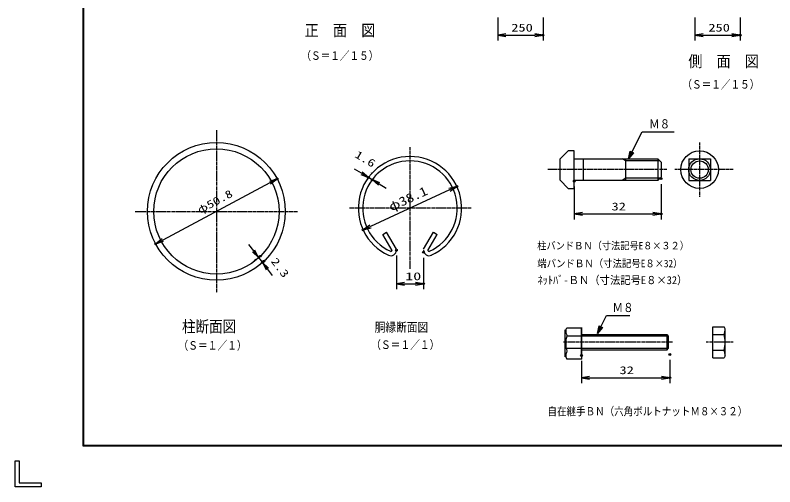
# Model space of a CAD drawing. Units: millimetres, scale not verified. Extents: x -4425 to 4425, y -3150 to 3150.
# Drawn here: x -4425 to -224, y -3150 to -542 of the extents above; entities that cross this region are included whole.
import ezdxf
from ezdxf.enums import TextEntityAlignment as Align

# ---------------------------------------------------------------- set-up
doc = ezdxf.new("R2010")
doc.units = ezdxf.units.MM
doc.header["$LTSCALE"] = 20
doc.header["$PDMODE"] = 32
doc.header["$PDSIZE"] = 10
doc.linetypes.add('USER1', pattern=[1.125, 0.75, -0.125, 0.125, -0.125])
for name, color, linetype, lineweight in [('0-0_10', 4, 'USER1', 25), ('0-1_12', 7, 'Continuous', 25), ('0-2_2', 7, 'Continuous', 25), ('0-3_1', 7, 'Continuous', 25), ('0-4_0', 7, 'Continuous', 25), ('0-8_EXTCNT-L', 1, 'Continuous', 25), ('0-B_DIMENS-D', 2, 'Continuous', 25), ('0-C_WAKU', 7, 'Continuous', 25)]:
    doc.layers.add(name, color=color, linetype=linetype, lineweight=lineweight)
doc.layers.add('0-9_DEFPOINTS', color=7, linetype='Continuous')
doc.styles.add('ＭＳ ゴシック', font='')
doc.styles.get('ＭＳ ゴシック').set_extended_font_data('MS Gothic')

# ---------------------------------------------------------------- blocks, each defined once
blk = doc.blocks.new('C0')
at = {"layer": '0-3_1', "color": 4}
for points in [[(70052.3, 47283.5), (71552.3, 50283.5), (75104.3, 50283.5)], [(70521.9, 47987.8), (70240.1, 47659.1), (70334, 48081.7)]]:
    blk.add_lwpolyline(points, dxfattribs=at)
blk.add_lwpolyline([(70615.8, 47940.9), (70052.3, 47283.5), (70240.1, 48128.7)], close=True, dxfattribs=at)
blk = doc.blocks.new('C1')
at = {"layer": '0-3_1', "color": 4}
for points in [[(93891.4, 47261), (94890.7, 49259.6), (97446.8, 49259.6)], [(94361, 47965.4), (94079.3, 47636.7), (94173.2, 48059.3)]]:
    blk.add_lwpolyline(points, dxfattribs=at)
blk.add_lwpolyline([(94454.9, 47918.4), (93891.4, 47261), (94079.3, 48106.2)], close=True, dxfattribs=at)
blk = doc.blocks.new('DARROWS')
at = {"layer": '0-4_0', "color": 2}
blk.add_line((0, 0), (-19.982, 0), dxfattribs=at)
blk.add_lwpolyline([(-20, -3.333), (0, 0), (-20, 3.333)], dxfattribs=at)

msp = doc.modelspace()

# ---------------------------------------------------------------- linework, layer by layer
at = {"layer": '0-0_10'}
for p, q in [((-3312.09, -1176.88), (-3312.09, -2076.92)), ((-2241.6, -1271.6), (-2241.6, -1946.6)), ((-3762.09, -1626.92), (-2862.09, -1626.92)), ((-1904.1, -1609.1), (-2579.1, -1609.1))]:
    msp.add_line(p, q, dxfattribs=at)
at = {"layer": '0-1_12'}
msp.add_circle((-3312.09, -1626.92), 381, dxfattribs=at)
at = {"layer": '0-2_2'}
for p, q in [((-1333.14, -1291.9), (-1366.14, -1291.9)), ((-1411.14, -1454.74), (-1411.14, -1336.9)), ((-1333.14, -1335.82), (-871.14, -1335.82)), ((-1048.14, -1455.82), (-1048.14, -1335.82)), ((-853.14, -1353.82), (-853.14, -1437.82)), ((-871.14, -1455.82), (-1333.14, -1455.82)), ((-567.34, -2264.47), (-504.91, -2264.47)), ((-567.34, -2307.67), (-567.34, -2264.47)), ((-1382.59, -2431.76), (-1382.59, -2282.12)), ((-1380.59, -2282.12), (-1373.9, -2270.54)), ((-1293.27, -2426.47), (-1293.27, -2275.27)), ((-1293.27, -2307.67), (-821.91, -2307.67)), ((-567.34, -2307.67), (-504.91, -2307.67)), ((-813.27, -2316.31), (-813.27, -2385.43)), ((-567.34, -2394.07), (-504.91, -2394.07)), ((-1380.59, -2431.76), (-1373.9, -2443.34)), ((-498.22, -2425.69), (-504.91, -2437.27)), ((-567.34, -2437.27), (-504.91, -2437.27))]:
    msp.add_line(p, q, dxfattribs=at)
at = {"layer": '0-2_2', "color": 4}
for p, q in [((-859.14, -1347.82), (-1048.14, -1347.82)), ((-859.14, -1443.82), (-1048.14, -1443.82)), ((-813.27, -2316.31), (-1374.69, -2316.31)), ((-813.27, -2385.43), (-1380.59, -2385.43))]:
    msp.add_line(p, q, dxfattribs=at)
at = {"layer": '0-2_2'}
for points in [[(-1366.14, -1499.74), (-1333.14, -1499.74), (-1333.14, -1291.9)], [(-498.22, -2425.69), (-498.22, -2276.05), (-504.91, -2264.47)], [(-821.91, -2394.07), (-1293.27, -2394.07), (-1293.27, -2307.67)]]:
    msp.add_lwpolyline(points, dxfattribs=at)
for centre, radius, start, end in [((-1302.48, -2282.12), 78.11, 179.99966, 203.88217), ((-576.33, -2276.05), 78.11, 336.11783, 0.00034), ((-641.1, -2350.87), 142.88, 342.40103, 17.59949), ((-1237.71, -2356.94), 142.88, 162.40051, 197.59897), ((-576.33, -2425.69), 78.11, 0.00017, 23.88306), ((-1302.48, -2431.76), 78.11, 156.11694, 179.99983)]:
    msp.add_arc(centre, radius, start, end, dxfattribs=at)
at = {"layer": '0-3_1', "color": 2, "linetype": 'USER1'}
for p, q in [((-639.9, -1245.82), (-639.9, -1545.82)), ((-821.44, -1395.82), (-1479, -1395.82)), ((-455.09, -1395.82), (-776.49, -1395.82)), ((-789.67, -2350.87), (-1394.97, -2350.87)), ((-454.86, -2350.87), (-604.27, -2350.87))]:
    msp.add_line(p, q, dxfattribs=at)
at = {"layer": '0-3_1'}
for p, q in [((-1366.14, -1291.9), (-1411.14, -1336.9)), ((-1284.78, -1335.82), (-1284.78, -1455.82)), ((-871.14, -1335.82), (-871.14, -1455.82)), ((-871.14, -1335.82), (-853.14, -1353.82)), ((-699.91, -1335.82), (-579.9, -1335.82)), ((-699.91, -1335.82), (-699.91, -1455.82)), ((-579.9, -1335.82), (-579.9, -1455.82)), ((-1366.14, -1499.74), (-1411.14, -1454.74)), ((-871.14, -1455.82), (-853.14, -1437.82)), ((-699.91, -1455.82), (-579.9, -1455.82)), ((-2392.21, -1753.69), (-2371.43, -1741.69)), ((-2340.75, -1842.83), (-2392.21, -1753.69)), ((-2317.12, -1835.76), (-2371.43, -1741.69)), ((-2166.09, -1835.76), (-2111.77, -1741.69)), ((-2142.45, -1842.83), (-2090.99, -1753.69)), ((-2111.77, -1741.69), (-2090.99, -1753.69)), ((-821.91, -2307.67), (-813.27, -2316.31)), ((-821.91, -2394.07), (-813.27, -2385.43))]:
    msp.add_line(p, q, dxfattribs=at)
at = {"layer": '0-3_1', "color": 4}
for p, q in [((-1048.14, -1347.82), (-1068.92, -1335.82)), ((-1048.14, -1443.82), (-1068.92, -1455.82)), ((-821.91, -2307.67), (-821.91, -2394.07))]:
    msp.add_line(p, q, dxfattribs=at)
at = {"layer": '0-3_1'}
msp.add_lwpolyline([(-567.34, -2437.27), (-567.34, -2394.07), (-567.34, -2307.67)], dxfattribs=at)
for centre, radius in [((-3312.09, -1626.92), 346.5), ((-639.9, -1395.82), 103.95), ((-639.9, -1395.82), 60)]:
    msp.add_circle(centre, radius, dxfattribs=at)
at = {"layer": '0-3_1', "color": 4}
msp.add_circle((-639.9, -1395.82), 48, dxfattribs=at)
at = {"layer": '0-3_1'}
for centre, radius, start, end in [((-2241.6, -1609.1), 285.75, 294.33142, 245.56897), ((-2241.6, -1609.1), 261.75, 294.33142, 245.56897), ((-2347.15, -1841.43), 30.55, 245.56751, 0.00064), ((-2347.15, -1841.43), 6.55, 245.56677, 347.70767), ((-2136.05, -1841.43), 30.55, 179.99992, 294.43259), ((-2136.05, -1841.43), 6.55, 192.29338, 294.43329)]:
    msp.add_arc(centre, radius, start, end, dxfattribs=at)
at = {"layer": '0-4_0', "color": 1}
for p, q in [((-1755.91, -554.11), (-1755.91, -681.88)), ((-1505.91, -554.11), (-1505.91, -681.88)), ((-665.91, -554.11), (-665.91, -681.88)), ((-665.91, -574.11), (-665.91, -681.88)), ((-415.91, -554.11), (-415.91, -681.88)), ((-1333.14, -1489.74), (-1333.14, -1670.99)), ((-853.14, -1475.82), (-853.14, -1670.99)), ((-3094.09, -1893.03), (-3102.66, -1899.5)), ((-3073.15, -1920.77), (-3081.72, -1927.24)), ((-1293.27, -2454.07), (-1293.27, -2576.52)), ((-804.84, -2448.52), (-804.84, -2576.52))]:
    msp.add_line(p, q, dxfattribs=at)
at = {"layer": '0-4_0', "color": 2}
for p, q in [((-1710.91, -651.88), (-1550.91, -651.88)), ((-665.91, -651.88), (-450.91, -651.88)), ((-620.91, -651.88), (-460.91, -651.88)), ((-1288.14, -1640.99), (-898.14, -1640.99)), ((-3105.82, -1845.51), (-3132.93, -1809.59)), ((-3078.71, -1881.43), (-3057.78, -1909.17)), ((-3030.67, -1945.08), (-3003.56, -1981)), ((-1248.27, -2546.52), (-849.84, -2546.52))]:
    msp.add_line(p, q, dxfattribs=at)
at = {"layer": '0-4_0'}
for p, q in [((-1373.9, -2270.54), (-1289.24, -2270.54)), ((-1293.27, -2270.54), (-1293.27, -2443.34)), ((-1291.35, -2443.34), (-1373.9, -2443.34))]:
    msp.add_line(p, q, dxfattribs=at)
at = {"layer": '0-8_EXTCNT-L', "color": 2}
for p, q in [((-2509.07, -1416.06), (-2547.66, -1392.9)), ((-2450.48, -1451.21), (-2470.48, -1439.21)), ((-2411.89, -1474.36), (-2373.31, -1497.51)), ((-2271.6, -2026.97), (-2211.6, -2026.97))]:
    msp.add_line(p, q, dxfattribs=at)
at = {"layer": '0-8_EXTCNT-L'}
for p, q in [((-2456.11, -1415.25), (-2455.05, -1413.48)), ((-2436.11, -1427.25), (-2435.05, -1425.48)), ((-2316.6, -1871.17), (-2316.6, -2056.97)), ((-2166.6, -1882.97), (-2166.6, -2056.97))]:
    msp.add_line(p, q, dxfattribs=at)
at = {"layer": '0-9_DEFPOINTS'}
for p in [(-1505.91, -651.88), (-415.91, -651.88), (-2976.2, -1447.1), (-2471.54, -1440.97), (-2470.48, -1439.21), (-2451.54, -1452.97), (-1333.14, -1459.74), (-853.14, -1445.82), (-1982.44, -1488.72), (-853.14, -1640.99), (-2500.76, -1729.47), (-3647.99, -1806.75), (-2316.6, -1841.17), (-2166.6, -1852.97), (-3070.14, -1874.96), (-3057.78, -1909.17), (-3049.21, -1902.7), (-2166.6, -2026.97), (-1293.27, -2424.07), (-804.84, -2418.52), (-804.84, -2546.52)]:
    msp.add_point(p, dxfattribs=at)
at = {"layer": '0-B_DIMENS-D'}
for p, q in [((-3015.87, -1468.34), (-3608.32, -1785.51)), ((-2023.26, -1507.68), (-2459.95, -1710.51))]:
    msp.add_line(p, q, dxfattribs=at)
at = {"layer": '0-C_WAKU'}
for p, q in [((-4047.95, -2923), (-4047.95, 2923)), ((-4403.47, -3006.75), (-4403.47, -3128.51)), ((-4281.7, -3150), (-4424.95, -3150))]:
    msp.add_line(p, q, dxfattribs=at)
msp.add_lwpolyline([(-4049.95, 2925), (4200.05, 2925), (4200.05, -2925), (-4049.95, -2925)], close=True, dxfattribs=at)
for points in [[(4198.05, 2923), (4198.05, -2923), (-4047.95, -2923)], [(4196.05, 2921), (4196.05, -2921), (-4045.95, -2921)], [(-4045.95, -2921), (-4045.95, 2921), (4196.05, 2921)], [(-4424.95, -3150), (-4424.95, -3006.75), (-4403.47, -3006.75)], [(-4403.47, -3128.51), (-4281.7, -3128.51), (-4281.7, -3150)]]:
    msp.add_lwpolyline(points, dxfattribs=at)

# ---------------------------------------------------------------- block references
at = {"layer": '0-4_0', "xscale": 2.25, "yscale": 2.25}
for p, rotation in [((-1755.91, -651.88), 180), ((-665.91, -651.88), 180), ((-1333.14, -1640.99), 180), ((-3078.71, -1881.43), 307.04183), ((-3057.78, -1909.17), 127.04183), ((-1293.27, -2546.52), 180)]:
    msp.add_blockref('DARROWS', p, dxfattribs=dict(at, rotation=rotation))
at = {"layer": '0-4_0'}
for name, p, xscale, yscale in [('DARROWS', (-1505.91, -651.88), 2.25, 2.25), ('DARROWS', (-415.91, -651.88), 2.25, 2.25), ('C0', (-4535.75, -3699.99), 0.05, 0.05), ('DARROWS', (-853.14, -1640.99), 2.25, 2.25), ('C1', (-5898.84, -4665.52), 0.05, 0.05), ('DARROWS', (-804.84, -2546.52), 2.25, 2.25)]:
    msp.add_blockref(name, p, dxfattribs=dict(at, xscale=xscale, yscale=yscale))
at = {"layer": '0-8_EXTCNT-L', "xscale": 2.25, "yscale": 2.25}
for p, rotation in [((-2470.48, -1439.21), 329.03624), ((-2450.48, -1451.21), 149.03624), ((-2316.6, -2026.97), 180)]:
    msp.add_blockref('DARROWS', p, dxfattribs=dict(at, rotation=rotation))
msp.add_blockref('DARROWS', (-2166.6, -2026.97), dxfattribs=at)
at = {"layer": '0-B_DIMENS-D', "xscale": 2.25, "yscale": 2.25}
for p, rotation in [((-2976.2, -1447.1), 28.16299), ((-1982.44, -1488.72), 24.91376), ((-2500.76, -1729.47), 204.91376), ((-3647.99, -1806.75), 208.16299)]:
    msp.add_blockref('DARROWS', p, dxfattribs=dict(at, rotation=rotation))

# ---------------------------------------------------------------- texts
at = {"layer": '0-3_1', "color": 4, "style": 'ＭＳ ゴシック'}
for s, height, width, p in [('正\u3000面\u3000図', 63.64, 0.9, (-2823.72, -676.77)), ('（Ｓ＝１／１５）', 45.89, 0.85, (-2842.14, -802.36)), ('側\u3000面\u3000図', 63.64, 0.9, (-702.31, -847.26)), ('（Ｓ＝１／１５）', 45.89, 0.85, (-735.19, -961.55)), ('Ｍ８', 50.51, 0.85, (-919.59, -1182.78)), ('柱バンドＢＮ（寸法記号E８×３２）', 40.47, 0.9, (-1537.86, -1849)), ('端バンドＢＮ（寸法記号E８×32）', 41.32, 0.9, (-1537.86, -1948)), ('ﾈｯﾄﾊﾞ-ＢＮ（寸法記号E８×32）', 44.11, 0.95, (-1535.91, -2042.38)), ('Ｍ８', 50.51, 0.85, (-1121.77, -2198.59)), ('柱断面図', 64.62, 0.85, (-3502.56, -2314.63)), ('胴縁断面図', 50.94, 0.85, (-2436.56, -2308)), ('（Ｓ＝１／１）', 46.48, 0.85, (-3522.12, -2405.75)), ('（Ｓ＝１／１）', 46.48, 0.85, (-2456.12, -2401.75)), ('自在継手ＢＮ（六角ボルトナットＭ８×３２）', 44.29, 0.85, (-1481.44, -2768.08))]:
    msp.add_text(s, height=height, dxfattribs=dict(at, width=width)).set_placement(p, align=Align.BOTTOM_LEFT)
at = {"layer": '0-4_0', "color": 3, "style": 'ＭＳ ゴシック', "width": 1.35}
for s, p in [('250', (-1681.54, -645.21)), ('250', (-591.54, -645.21)), ('32', (-1126.89, -1634.32)), ('32', (-1082.81, -2539.85))]:
    msp.add_text(s, height=43.26, dxfattribs=at).set_placement(p, align=Align.BOTTOM_LEFT)
msp.add_text('2.3', height=43.26, rotation=307.042, dxfattribs=at).set_placement((-3023.59, -1910.93), align=Align.BOTTOM_LEFT)
at = {"layer": '0-8_EXTCNT-L', "color": 3, "style": 'ＭＳ ゴシック', "width": 1.35}
msp.add_text('1.6', height=43.26, rotation=329.036, dxfattribs=at).set_placement((-2557.99, -1335.38), align=Align.BOTTOM_LEFT)
at = {"layer": '0-8_EXTCNT-L', "color": 3, "style": 'ＭＳ ゴシック', "width": 1.5}
msp.add_text('10', height=43.26, dxfattribs=at).set_placement((-2267.85, -2020.3), align=Align.BOTTOM_LEFT)
at = {"layer": '0-B_DIMENS-D', "color": 3, "style": 'ＭＳ ゴシック'}
for s, height, rotation, width, p in [('φ50.8', 43.3, 28.163, 1.3, (-3397.64, -1653.28)), ('φ38.1', 50.51, 24.914, 1.2, (-2338.92, -1641.2))]:
    msp.add_text(s, height=height, rotation=rotation, dxfattribs=dict(at, width=width)).set_placement(p, align=Align.BOTTOM_LEFT)

doc.saveas('drawing.dxf')
